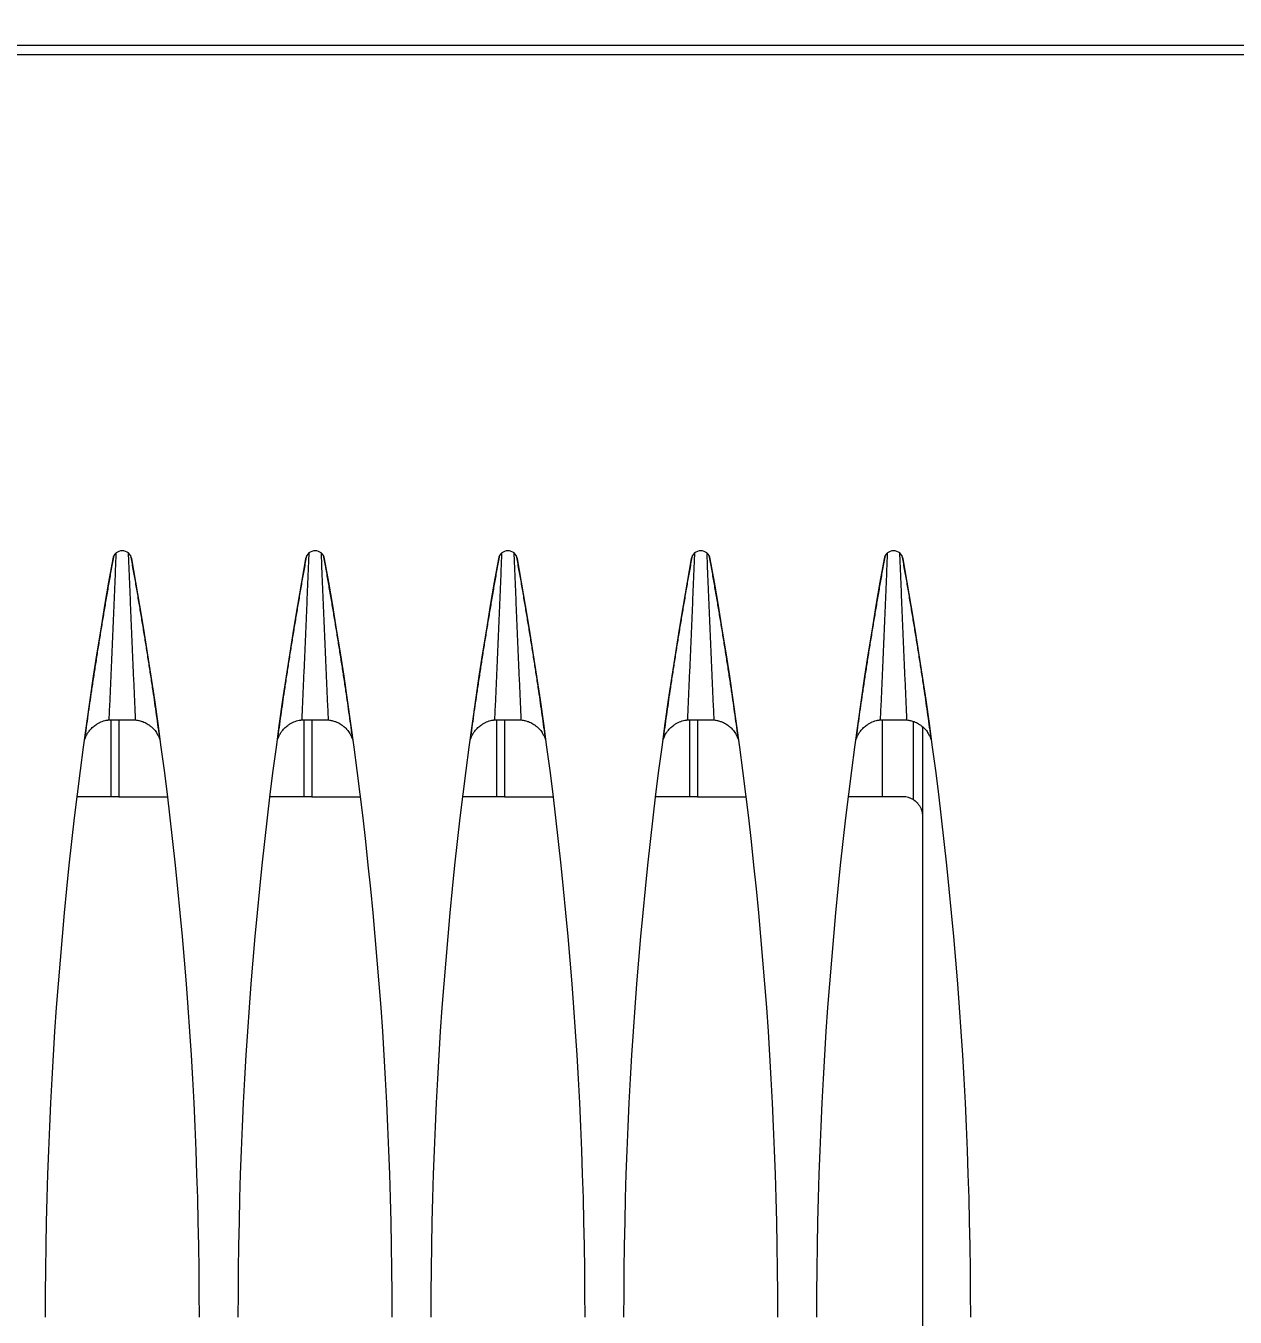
# Model space of a CAD drawing. Header units: metres. Extents: x -101133.8 to -101066.7, y -24899.3 to -24824.7.
# Drawn here: x -101108.1833 to -101108.1206, y -24833.4505 to -24833.3835 of the extents above; entities that cross this region are included whole.
import ezdxf

# ---------------------------------------------------------------- set-up
doc = ezdxf.new("R2010")
doc.units = ezdxf.units.M
doc.header["$LTSCALE"] = 0.2
doc.header["$PDSIZE"] = -5
doc.layers.add('CMT-COTATION DIVERS', color=1, linetype='Continuous')
doc.layers.add('CMT-CVC-MATERIEL', color=30, linetype='Continuous')
doc.styles.get("Standard").update_dxf_attribs({"font": 'arial.ttf'})
doc.dimstyles.get("Standard").update_dxf_attribs({"dimtxt": 0.18, "dimasz": 0.18, "dimexe": 0.18, "dimexo": 0.0625, "dimgap": 0.09, "dimtad": 0, "dimtih": 1, "dimtoh": 1, "dimdec": 4, "dimzin": 0, "dimdsep": 46, "dimtxsty": 'Standard', "dimcen": 0.09, "dimadec": 0, "dimazin": 0, "dimtfac": 1, "dimtdec": 4, "dimtofl": 0, "dimtmove": 0, "dimatfit": 3, "dimfxl": 1, "dimtolj": 1, "dimtzin": 0, "dimarcsym": 0})

# ---------------------------------------------------------------- blocks, each defined once
blk = doc.blocks.new('Cassette 600x600')
at = {"linetype": 'Continuous', "lineweight": 13}
for p, q in [((-20483.73, 72.805), (-20483.73, 443.205)), ((-20483.23, 443.205), (-20483.23, 72.805)), ((-20448.383, 424.493), (-20448.23, 424.505)), ((-20448.23, 424.505), (-20393.169, 424.505)), ((-20455.73, 423.702), (-20455.73, 423.736)), ((-20448.73, 423.527), (-20448.72, 423.7)), ((-20448.641, 424.019), (-20444.588, 424.019)), ((-20444.73, 423.505), (-20444.73, 422.832)), ((-20444.73, 422.832), (-20444.73, 422.422)), ((-20455.73, 422.274), (-20455.73, 422.308)), ((-20448.72, 422.31), (-20448.73, 422.483)), ((-20448.726, 422.422), (-20444.73, 422.422)), ((-20444.73, 422.422), (-20444.73, 420.649)), ((-20449.23, 421.246), (-20449.23, 421.28)), ((-20449.23, 414.73), (-20449.23, 414.764)), ((-20444.73, 412.832), (-20444.73, 415.361)), ((-20455.73, 413.702), (-20455.73, 413.736)), ((-20448.73, 413.527), (-20448.72, 413.7)), ((-20448.73, 412.832), (-20444.73, 412.832)), ((-20444.73, 412.832), (-20444.73, 412.421)), ((-20455.73, 412.274), (-20455.73, 412.308)), ((-20448.72, 412.31), (-20448.73, 412.483)), ((-20448.726, 412.421), (-20444.73, 412.421)), ((-20444.73, 412.421), (-20444.73, 410.649)), ((-20449.23, 411.246), (-20449.23, 411.28)), ((-20444.73, 402.832), (-20444.73, 405.361)), ((-20449.23, 404.73), (-20449.23, 404.764)), ((-20455.73, 403.702), (-20455.73, 403.736)), ((-20448.73, 403.527), (-20448.72, 403.7)), ((-20448.73, 402.832), (-20444.73, 402.832)), ((-20444.73, 402.832), (-20444.73, 402.421)), ((-20455.73, 402.274), (-20455.73, 402.308)), ((-20448.72, 402.31), (-20448.73, 402.483)), ((-20448.726, 402.421), (-20444.73, 402.421)), ((-20444.73, 402.421), (-20444.73, 400.649)), ((-20449.23, 401.246), (-20449.23, 401.28)), ((-20444.73, 392.832), (-20444.73, 395.361)), ((-20449.23, 394.73), (-20449.23, 394.764)), ((-20455.73, 393.702), (-20455.73, 393.736)), ((-20448.73, 393.527), (-20448.72, 393.7)), ((-20448.73, 392.832), (-20444.73, 392.832)), ((-20444.73, 392.832), (-20444.73, 392.421)), ((-20455.73, 392.274), (-20455.73, 392.308)), ((-20448.72, 392.31), (-20448.73, 392.483)), ((-20448.726, 392.421), (-20444.73, 392.421)), ((-20444.73, 392.421), (-20444.73, 390.649)), ((-20449.23, 391.246), (-20449.23, 391.28)), ((-20444.73, 382.832), (-20444.73, 385.361)), ((-20449.23, 384.73), (-20449.23, 384.764)), ((-20455.73, 383.702), (-20455.73, 383.736)), ((-20448.73, 383.527), (-20448.72, 383.7)), ((-20448.73, 382.832), (-20444.73, 382.832)), ((-20444.73, 382.832), (-20444.73, 382.421)), ((-20455.73, 382.274), (-20455.73, 382.308)), ((-20448.72, 382.31), (-20448.73, 382.483)), ((-20448.726, 382.421), (-20444.73, 382.421)), ((-20444.73, 382.421), (-20444.73, 380.649)), ((-20449.23, 381.246), (-20449.23, 381.28))]:
    blk.add_line(p, q, dxfattribs=at)
for centre, radius, start, end in [((-20417.73, 204.505), 222.5, 90, 100.18749), ((-20456.995, 423.005), 0.5, 100.18749, 259.81251), ((-20443.73, 423.505), 1, 149.07343, 180), ((-20417.73, 641.505), 222.5, 259.81251, 270), ((-20417.73, 194.505), 222.5, 90, 100.18749), ((-20456.995, 413.005), 0.5, 100.18749, 259.81251), ((-20417.73, 631.505), 222.5, 259.81251, 270), ((-20417.73, 184.505), 222.5, 90, 100.18749), ((-20456.995, 403.005), 0.5, 100.18749, 259.81251), ((-20417.73, 621.505), 222.5, 259.81251, 270), ((-20417.73, 174.505), 222.5, 90, 100.18749), ((-20456.995, 393.005), 0.5, 100.18749, 259.81251), ((-20417.73, 611.505), 222.5, 259.81251, 270), ((-20417.73, 164.505), 222.5, 90, 100.18749), ((-20456.995, 383.005), 0.5, 100.18749, 259.81251), ((-20417.73, 601.505), 222.5, 259.81251, 270)]:
    blk.add_arc(centre, radius, start, end, dxfattribs=at)
for points, knots in [([(-20457.255, 423.432), (-20457.136, 423.453), (-20457.018, 423.475), (-20456.9, 423.496), (-20456.782, 423.517), (-20456.664, 423.538), (-20456.544, 423.559), (-20456.424, 423.581), (-20456.3, 423.602), (-20456.188, 423.622), (-20456.077, 423.642), (-20455.977, 423.66), (-20455.833, 423.685), (-20455.644, 423.718), (-20455.378, 423.764), (-20455.133, 423.806), (-20454.889, 423.848), (-20454.664, 423.886), (-20454.434, 423.924), (-20454.204, 423.963), (-20453.968, 424.002), (-20453.734, 424.04), (-20453.5, 424.079), (-20453.267, 424.117), (-20453.034, 424.154), (-20452.8, 424.192), (-20452.567, 424.229), (-20452.333, 424.266), (-20452.099, 424.303), (-20451.865, 424.34), (-20451.632, 424.376), (-20451.399, 424.412), (-20451.168, 424.447), (-20450.931, 424.483), (-20450.694, 424.519), (-20450.451, 424.555), (-20450.229, 424.588), (-20450.008, 424.621), (-20449.808, 424.65), (-20449.602, 424.679), (-20449.396, 424.709), (-20449.185, 424.739), (-20448.975, 424.769), (-20448.764, 424.799), (-20448.556, 424.828), (-20448.347, 424.857), (-20448.138, 424.887), (-20447.929, 424.916), (-20447.719, 424.945)], [0, 0, 0, 0, 1, 1, 1, 2, 2, 2, 3, 3, 3, 4, 4, 4, 5, 5, 5, 6, 6, 6, 7, 7, 7, 8, 8, 8, 9, 9, 9, 10, 10, 10, 11, 11, 11, 12, 12, 12, 13, 13, 13, 14, 14, 14, 15, 15, 15, 16, 16, 16, 16]), ([(-20448.72, 423.7), (-20448.714, 423.731), (-20448.708, 423.762), (-20448.702, 423.793), (-20448.696, 423.824), (-20448.689, 423.855), (-20448.682, 423.886), (-20448.675, 423.918), (-20448.666, 423.949), (-20448.658, 423.979), (-20448.649, 424.009), (-20448.641, 424.037), (-20448.628, 424.071), (-20448.615, 424.106), (-20448.597, 424.148), (-20448.578, 424.187), (-20448.559, 424.227), (-20448.538, 424.265), (-20448.516, 424.301), (-20448.493, 424.338), (-20448.469, 424.375), (-20448.441, 424.413), (-20448.413, 424.45), (-20448.381, 424.49), (-20448.354, 424.52), (-20448.327, 424.551), (-20448.306, 424.574), (-20448.282, 424.598), (-20448.257, 424.622), (-20448.23, 424.648), (-20448.202, 424.671), (-20448.175, 424.695), (-20448.147, 424.717), (-20448.116, 424.74), (-20448.084, 424.762), (-20448.049, 424.785), (-20448.021, 424.802), (-20447.993, 424.819), (-20447.972, 424.829), (-20447.949, 424.841), (-20447.926, 424.853), (-20447.9, 424.866), (-20447.874, 424.878), (-20447.849, 424.889), (-20447.823, 424.901), (-20447.797, 424.912), (-20447.772, 424.923), (-20447.745, 424.934), (-20447.719, 424.945)], [0, 0, 0, 0, 1, 1, 1, 2, 2, 2, 3, 3, 3, 4, 4, 4, 5, 5, 5, 6, 6, 6, 7, 7, 7, 8, 8, 8, 9, 9, 9, 10, 10, 10, 11, 11, 11, 12, 12, 12, 13, 13, 13, 14, 14, 14, 15, 15, 15, 16, 16, 16, 16]), ([(-20444.588, 424.019), (-20444.585, 424.023), (-20444.583, 424.027), (-20444.58, 424.031), (-20444.578, 424.035), (-20444.575, 424.039), (-20444.573, 424.044), (-20444.57, 424.048), (-20444.567, 424.053), (-20444.564, 424.057), (-20444.56, 424.062), (-20444.557, 424.068), (-20444.553, 424.073), (-20444.549, 424.079), (-20444.544, 424.085), (-20444.54, 424.092), (-20444.535, 424.098), (-20444.53, 424.105), (-20444.525, 424.112), (-20444.519, 424.119), (-20444.514, 424.126), (-20444.508, 424.134), (-20444.502, 424.141), (-20444.495, 424.149), (-20444.489, 424.156), (-20444.482, 424.164), (-20444.475, 424.172), (-20444.467, 424.18), (-20444.46, 424.188), (-20444.453, 424.196), (-20444.444, 424.205), (-20444.436, 424.213), (-20444.428, 424.221), (-20444.42, 424.229), (-20444.412, 424.236), (-20444.405, 424.243), (-20444.394, 424.253), (-20444.383, 424.263), (-20444.368, 424.275), (-20444.353, 424.287), (-20444.338, 424.299), (-20444.324, 424.309), (-20444.309, 424.32), (-20444.294, 424.331), (-20444.278, 424.341), (-20444.263, 424.351), (-20444.248, 424.36), (-20444.234, 424.369), (-20444.215, 424.38), (-20444.195, 424.39), (-20444.171, 424.403), (-20444.146, 424.415), (-20444.122, 424.426), (-20444.099, 424.436), (-20444.075, 424.444), (-20444.052, 424.453), (-20444.028, 424.461), (-20444.002, 424.468), (-20443.976, 424.475), (-20443.948, 424.481), (-20443.927, 424.485), (-20443.907, 424.489), (-20443.894, 424.491), (-20443.878, 424.493), (-20443.863, 424.495), (-20443.846, 424.497), (-20443.829, 424.498), (-20443.812, 424.5), (-20443.796, 424.501), (-20443.78, 424.502), (-20443.763, 424.503), (-20443.746, 424.504), (-20443.73, 424.505)], [0, 0, 0, 0, 1, 1, 1, 2, 2, 2, 3, 3, 3, 4, 4, 4, 5, 5, 5, 6, 6, 6, 7, 7, 7, 8, 8, 8, 9, 9, 9, 10, 10, 10, 11, 11, 11, 12, 12, 12, 13, 13, 13, 14, 14, 14, 15, 15, 15, 16, 16, 16, 17, 17, 17, 18, 18, 18, 19, 19, 19, 20, 20, 20, 21, 21, 21, 22, 22, 22, 23, 23, 23, 24, 24, 24, 24]), ([(-20448.72, 423.7), (-20449.081, 423.684), (-20449.442, 423.668), (-20449.803, 423.651), (-20450.164, 423.635), (-20450.525, 423.619), (-20450.885, 423.603), (-20451.246, 423.587), (-20451.607, 423.571), (-20451.968, 423.556), (-20452.329, 423.54), (-20452.69, 423.524), (-20453.05, 423.509), (-20453.411, 423.494), (-20453.771, 423.479), (-20454.132, 423.464), (-20454.492, 423.449), (-20454.852, 423.434), (-20455.212, 423.419), (-20455.573, 423.404), (-20455.933, 423.39), (-20456.293, 423.375), (-20456.653, 423.36), (-20457.014, 423.346), (-20457.374, 423.331)], [0, 0, 0, 0, 1, 1, 1, 2, 2, 2, 3, 3, 3, 4, 4, 4, 5, 5, 5, 6, 6, 6, 7, 7, 7, 8, 8, 8, 8]), ([(-20448.73, 422.483), (-20448.73, 422.503), (-20448.73, 422.524), (-20448.73, 422.544), (-20448.73, 422.565), (-20448.73, 422.585), (-20448.73, 422.606), (-20448.73, 422.627), (-20448.73, 422.648), (-20448.73, 422.669), (-20448.73, 422.69), (-20448.73, 422.711), (-20448.73, 422.733), (-20448.73, 422.755), (-20448.73, 422.777), (-20448.73, 422.799), (-20448.73, 422.822), (-20448.73, 422.844), (-20448.73, 422.867), (-20448.73, 422.89), (-20448.73, 422.912), (-20448.73, 422.935), (-20448.73, 422.958), (-20448.73, 422.981), (-20448.73, 423.004), (-20448.73, 423.028), (-20448.73, 423.051), (-20448.73, 423.074), (-20448.73, 423.097), (-20448.73, 423.12), (-20448.73, 423.142), (-20448.73, 423.165), (-20448.73, 423.188), (-20448.73, 423.21), (-20448.73, 423.232), (-20448.73, 423.254), (-20448.73, 423.276), (-20448.73, 423.298), (-20448.73, 423.319), (-20448.73, 423.341), (-20448.73, 423.362), (-20448.73, 423.383), (-20448.73, 423.404), (-20448.73, 423.425), (-20448.73, 423.445), (-20448.73, 423.466), (-20448.73, 423.486), (-20448.73, 423.507), (-20448.73, 423.527)], [0, 0, 0, 0, 1, 1, 1, 2, 2, 2, 3, 3, 3, 4, 4, 4, 5, 5, 5, 6, 6, 6, 7, 7, 7, 8, 8, 8, 9, 9, 9, 10, 10, 10, 11, 11, 11, 12, 12, 12, 13, 13, 13, 14, 14, 14, 15, 15, 15, 16, 16, 16, 16]), ([(-20457.374, 422.679), (-20457.014, 422.664), (-20456.653, 422.65), (-20456.293, 422.635), (-20455.933, 422.621), (-20455.573, 422.606), (-20455.212, 422.591), (-20454.852, 422.576), (-20454.492, 422.562), (-20454.132, 422.547), (-20453.771, 422.532), (-20453.411, 422.516), (-20453.05, 422.501), (-20452.69, 422.486), (-20452.329, 422.47), (-20451.968, 422.454), (-20451.607, 422.439), (-20451.246, 422.423), (-20450.885, 422.407), (-20450.525, 422.391), (-20450.164, 422.375), (-20449.803, 422.359), (-20449.442, 422.343), (-20449.081, 422.327), (-20448.72, 422.31)], [0, 0, 0, 0, 1, 1, 1, 2, 2, 2, 3, 3, 3, 4, 4, 4, 5, 5, 5, 6, 6, 6, 7, 7, 7, 8, 8, 8, 8]), ([(-20447.719, 421.065), (-20447.929, 421.094), (-20448.138, 421.124), (-20448.347, 421.153), (-20448.556, 421.182), (-20448.764, 421.212), (-20448.975, 421.241), (-20449.185, 421.271), (-20449.396, 421.301), (-20449.602, 421.331), (-20449.808, 421.361), (-20450.008, 421.39), (-20450.229, 421.422), (-20450.451, 421.455), (-20450.694, 421.491), (-20450.931, 421.527), (-20451.168, 421.563), (-20451.399, 421.598), (-20451.632, 421.634), (-20451.865, 421.67), (-20452.099, 421.707), (-20452.333, 421.744), (-20452.567, 421.781), (-20452.8, 421.818), (-20453.034, 421.856), (-20453.267, 421.894), (-20453.5, 421.931), (-20453.734, 421.97), (-20453.968, 422.008), (-20454.204, 422.048), (-20454.434, 422.086), (-20454.664, 422.125), (-20454.888, 422.163), (-20455.133, 422.204), (-20455.378, 422.246), (-20455.644, 422.292), (-20455.833, 422.325), (-20455.977, 422.351), (-20456.077, 422.368), (-20456.188, 422.388), (-20456.3, 422.408), (-20456.424, 422.43), (-20456.544, 422.451), (-20456.664, 422.473), (-20456.782, 422.493), (-20456.9, 422.515), (-20457.018, 422.536), (-20457.136, 422.557), (-20457.255, 422.578)], [0, 0, 0, 0, 1, 1, 1, 2, 2, 2, 3, 3, 3, 4, 4, 4, 5, 5, 5, 6, 6, 6, 7, 7, 7, 8, 8, 8, 9, 9, 9, 10, 10, 10, 11, 11, 11, 12, 12, 12, 13, 13, 13, 14, 14, 14, 15, 15, 15, 16, 16, 16, 16]), ([(-20447.719, 421.065), (-20447.727, 421.068), (-20447.735, 421.071), (-20447.743, 421.074), (-20447.751, 421.077), (-20447.759, 421.08), (-20447.767, 421.083), (-20447.775, 421.086), (-20447.783, 421.089), (-20447.79, 421.092), (-20447.798, 421.095), (-20447.805, 421.098), (-20447.814, 421.101), (-20447.836, 421.111), (-20447.871, 421.126), (-20447.901, 421.141), (-20447.932, 421.156), (-20447.958, 421.17), (-20447.984, 421.186), (-20448.011, 421.202), (-20448.039, 421.219), (-20448.063, 421.235), (-20448.088, 421.251), (-20448.109, 421.266), (-20448.137, 421.288), (-20448.166, 421.311), (-20448.202, 421.34), (-20448.233, 421.368), (-20448.265, 421.397), (-20448.293, 421.424), (-20448.32, 421.453), (-20448.348, 421.483), (-20448.375, 421.514), (-20448.398, 421.543), (-20448.422, 421.571), (-20448.442, 421.598), (-20448.467, 421.635), (-20448.493, 421.672), (-20448.523, 421.72), (-20448.548, 421.767), (-20448.574, 421.813), (-20448.595, 421.857), (-20448.614, 421.902), (-20448.633, 421.946), (-20448.649, 421.99), (-20448.664, 422.039), (-20448.678, 422.088), (-20448.691, 422.142), (-20448.698, 422.178), (-20448.701, 422.19), (-20448.703, 422.2), (-20448.705, 422.211), (-20448.706, 422.221), (-20448.708, 422.233), (-20448.71, 422.244), (-20448.712, 422.255), (-20448.713, 422.266), (-20448.715, 422.277), (-20448.717, 422.288), (-20448.718, 422.299), (-20448.72, 422.31)], [0, 0, 0, 0, 1, 1, 1, 2, 2, 2, 3, 3, 3, 4, 4, 4, 5, 5, 5, 6, 6, 6, 7, 7, 7, 8, 8, 8, 9, 9, 9, 10, 10, 10, 11, 11, 11, 12, 12, 12, 13, 13, 13, 14, 14, 14, 15, 15, 15, 16, 16, 16, 17, 17, 17, 18, 18, 18, 19, 19, 19, 20, 20, 20, 20]), ([(-20457.255, 413.432), (-20457.136, 413.453), (-20457.018, 413.475), (-20456.9, 413.496), (-20456.782, 413.517), (-20456.664, 413.538), (-20456.544, 413.559), (-20456.424, 413.581), (-20456.3, 413.602), (-20456.188, 413.622), (-20456.077, 413.642), (-20455.977, 413.66), (-20455.833, 413.685), (-20455.644, 413.718), (-20455.378, 413.764), (-20455.133, 413.806), (-20454.889, 413.848), (-20454.664, 413.886), (-20454.434, 413.924), (-20454.204, 413.963), (-20453.968, 414.002), (-20453.734, 414.04), (-20453.5, 414.079), (-20453.267, 414.117), (-20453.034, 414.154), (-20452.8, 414.192), (-20452.567, 414.229), (-20452.333, 414.266), (-20452.099, 414.303), (-20451.865, 414.34), (-20451.632, 414.376), (-20451.399, 414.412), (-20451.168, 414.447), (-20450.931, 414.483), (-20450.694, 414.519), (-20450.451, 414.555), (-20450.229, 414.588), (-20450.008, 414.621), (-20449.808, 414.65), (-20449.602, 414.679), (-20449.396, 414.709), (-20449.185, 414.739), (-20448.975, 414.769), (-20448.764, 414.799), (-20448.556, 414.828), (-20448.347, 414.857), (-20448.138, 414.887), (-20447.929, 414.916), (-20447.719, 414.945)], [0, 0, 0, 0, 1, 1, 1, 2, 2, 2, 3, 3, 3, 4, 4, 4, 5, 5, 5, 6, 6, 6, 7, 7, 7, 8, 8, 8, 9, 9, 9, 10, 10, 10, 11, 11, 11, 12, 12, 12, 13, 13, 13, 14, 14, 14, 15, 15, 15, 16, 16, 16, 16]), ([(-20448.72, 413.7), (-20448.714, 413.731), (-20448.708, 413.762), (-20448.702, 413.793), (-20448.696, 413.824), (-20448.689, 413.855), (-20448.682, 413.886), (-20448.675, 413.918), (-20448.666, 413.949), (-20448.658, 413.979), (-20448.649, 414.009), (-20448.641, 414.037), (-20448.628, 414.071), (-20448.615, 414.106), (-20448.597, 414.148), (-20448.578, 414.187), (-20448.559, 414.227), (-20448.538, 414.265), (-20448.516, 414.302), (-20448.493, 414.338), (-20448.469, 414.375), (-20448.441, 414.413), (-20448.413, 414.45), (-20448.381, 414.49), (-20448.354, 414.52), (-20448.327, 414.551), (-20448.306, 414.574), (-20448.282, 414.598), (-20448.257, 414.622), (-20448.23, 414.648), (-20448.202, 414.671), (-20448.175, 414.695), (-20448.147, 414.717), (-20448.116, 414.74), (-20448.084, 414.762), (-20448.049, 414.785), (-20448.021, 414.802), (-20447.993, 414.819), (-20447.972, 414.829), (-20447.949, 414.841), (-20447.926, 414.853), (-20447.9, 414.866), (-20447.874, 414.878), (-20447.849, 414.889), (-20447.823, 414.901), (-20447.797, 414.912), (-20447.772, 414.923), (-20447.745, 414.934), (-20447.719, 414.945)], [0, 0, 0, 0, 1, 1, 1, 2, 2, 2, 3, 3, 3, 4, 4, 4, 5, 5, 5, 6, 6, 6, 7, 7, 7, 8, 8, 8, 9, 9, 9, 10, 10, 10, 11, 11, 11, 12, 12, 12, 13, 13, 13, 14, 14, 14, 15, 15, 15, 16, 16, 16, 16]), ([(-20448.72, 413.7), (-20449.081, 413.684), (-20449.442, 413.668), (-20449.803, 413.651), (-20450.164, 413.635), (-20450.525, 413.619), (-20450.885, 413.603), (-20451.246, 413.587), (-20451.607, 413.571), (-20451.968, 413.556), (-20452.329, 413.54), (-20452.69, 413.524), (-20453.05, 413.509), (-20453.411, 413.494), (-20453.771, 413.479), (-20454.132, 413.464), (-20454.492, 413.449), (-20454.852, 413.434), (-20455.212, 413.419), (-20455.573, 413.404), (-20455.933, 413.39), (-20456.293, 413.375), (-20456.653, 413.36), (-20457.014, 413.346), (-20457.374, 413.331)], [0, 0, 0, 0, 1, 1, 1, 2, 2, 2, 3, 3, 3, 4, 4, 4, 5, 5, 5, 6, 6, 6, 7, 7, 7, 8, 8, 8, 8]), ([(-20448.73, 412.483), (-20448.73, 412.503), (-20448.73, 412.524), (-20448.73, 412.544), (-20448.73, 412.565), (-20448.73, 412.585), (-20448.73, 412.606), (-20448.73, 412.627), (-20448.73, 412.648), (-20448.73, 412.669), (-20448.73, 412.69), (-20448.73, 412.711), (-20448.73, 412.733), (-20448.73, 412.755), (-20448.73, 412.777), (-20448.73, 412.799), (-20448.73, 412.822), (-20448.73, 412.844), (-20448.73, 412.867), (-20448.73, 412.89), (-20448.73, 412.912), (-20448.73, 412.935), (-20448.73, 412.958), (-20448.73, 412.981), (-20448.73, 413.004), (-20448.73, 413.028), (-20448.73, 413.051), (-20448.73, 413.074), (-20448.73, 413.097), (-20448.73, 413.119), (-20448.73, 413.142), (-20448.73, 413.165), (-20448.73, 413.188), (-20448.73, 413.21), (-20448.73, 413.232), (-20448.73, 413.254), (-20448.73, 413.276), (-20448.73, 413.298), (-20448.73, 413.319), (-20448.73, 413.341), (-20448.73, 413.362), (-20448.73, 413.383), (-20448.73, 413.404), (-20448.73, 413.425), (-20448.73, 413.445), (-20448.73, 413.466), (-20448.73, 413.486), (-20448.73, 413.507), (-20448.73, 413.527)], [0, 0, 0, 0, 1, 1, 1, 2, 2, 2, 3, 3, 3, 4, 4, 4, 5, 5, 5, 6, 6, 6, 7, 7, 7, 8, 8, 8, 9, 9, 9, 10, 10, 10, 11, 11, 11, 12, 12, 12, 13, 13, 13, 14, 14, 14, 15, 15, 15, 16, 16, 16, 16]), ([(-20457.374, 412.679), (-20457.014, 412.664), (-20456.653, 412.65), (-20456.293, 412.635), (-20455.933, 412.621), (-20455.573, 412.606), (-20455.212, 412.591), (-20454.852, 412.576), (-20454.492, 412.562), (-20454.132, 412.547), (-20453.771, 412.532), (-20453.411, 412.517), (-20453.05, 412.501), (-20452.69, 412.486), (-20452.329, 412.47), (-20451.968, 412.455), (-20451.607, 412.439), (-20451.246, 412.423), (-20450.885, 412.407), (-20450.525, 412.391), (-20450.164, 412.375), (-20449.803, 412.359), (-20449.442, 412.343), (-20449.081, 412.327), (-20448.72, 412.31)], [0, 0, 0, 0, 1, 1, 1, 2, 2, 2, 3, 3, 3, 4, 4, 4, 5, 5, 5, 6, 6, 6, 7, 7, 7, 8, 8, 8, 8]), ([(-20447.719, 411.065), (-20447.929, 411.094), (-20448.138, 411.124), (-20448.347, 411.153), (-20448.556, 411.182), (-20448.764, 411.212), (-20448.975, 411.241), (-20449.185, 411.271), (-20449.396, 411.301), (-20449.602, 411.331), (-20449.808, 411.361), (-20450.008, 411.39), (-20450.229, 411.422), (-20450.451, 411.455), (-20450.694, 411.491), (-20450.931, 411.527), (-20451.168, 411.563), (-20451.399, 411.598), (-20451.632, 411.634), (-20451.865, 411.67), (-20452.099, 411.707), (-20452.333, 411.744), (-20452.567, 411.781), (-20452.8, 411.818), (-20453.034, 411.856), (-20453.267, 411.894), (-20453.5, 411.931), (-20453.734, 411.97), (-20453.968, 412.008), (-20454.204, 412.048), (-20454.434, 412.086), (-20454.664, 412.125), (-20454.888, 412.163), (-20455.133, 412.204), (-20455.378, 412.246), (-20455.644, 412.292), (-20455.833, 412.325), (-20455.977, 412.351), (-20456.077, 412.368), (-20456.188, 412.388), (-20456.3, 412.408), (-20456.424, 412.43), (-20456.544, 412.451), (-20456.664, 412.473), (-20456.782, 412.493), (-20456.9, 412.515), (-20457.018, 412.536), (-20457.136, 412.557), (-20457.255, 412.578)], [0, 0, 0, 0, 1, 1, 1, 2, 2, 2, 3, 3, 3, 4, 4, 4, 5, 5, 5, 6, 6, 6, 7, 7, 7, 8, 8, 8, 9, 9, 9, 10, 10, 10, 11, 11, 11, 12, 12, 12, 13, 13, 13, 14, 14, 14, 15, 15, 15, 16, 16, 16, 16]), ([(-20447.719, 411.065), (-20447.727, 411.068), (-20447.735, 411.071), (-20447.743, 411.074), (-20447.751, 411.077), (-20447.759, 411.08), (-20447.767, 411.083), (-20447.775, 411.086), (-20447.783, 411.089), (-20447.79, 411.092), (-20447.798, 411.095), (-20447.805, 411.098), (-20447.814, 411.101), (-20447.836, 411.111), (-20447.871, 411.126), (-20447.901, 411.141), (-20447.932, 411.156), (-20447.958, 411.17), (-20447.984, 411.186), (-20448.011, 411.202), (-20448.039, 411.219), (-20448.063, 411.235), (-20448.088, 411.251), (-20448.109, 411.266), (-20448.137, 411.288), (-20448.166, 411.311), (-20448.202, 411.34), (-20448.233, 411.368), (-20448.265, 411.397), (-20448.293, 411.424), (-20448.32, 411.453), (-20448.348, 411.483), (-20448.375, 411.514), (-20448.398, 411.543), (-20448.422, 411.571), (-20448.442, 411.598), (-20448.467, 411.635), (-20448.493, 411.672), (-20448.523, 411.72), (-20448.548, 411.767), (-20448.574, 411.813), (-20448.595, 411.857), (-20448.614, 411.902), (-20448.633, 411.946), (-20448.649, 411.99), (-20448.664, 412.039), (-20448.678, 412.088), (-20448.691, 412.142), (-20448.698, 412.178), (-20448.701, 412.19), (-20448.703, 412.2), (-20448.705, 412.211), (-20448.706, 412.221), (-20448.708, 412.233), (-20448.71, 412.244), (-20448.712, 412.255), (-20448.713, 412.266), (-20448.715, 412.277), (-20448.717, 412.288), (-20448.718, 412.299), (-20448.72, 412.31)], [0, 0, 0, 0, 1, 1, 1, 2, 2, 2, 3, 3, 3, 4, 4, 4, 5, 5, 5, 6, 6, 6, 7, 7, 7, 8, 8, 8, 9, 9, 9, 10, 10, 10, 11, 11, 11, 12, 12, 12, 13, 13, 13, 14, 14, 14, 15, 15, 15, 16, 16, 16, 17, 17, 17, 18, 18, 18, 19, 19, 19, 20, 20, 20, 20]), ([(-20457.255, 403.432), (-20457.136, 403.453), (-20457.018, 403.475), (-20456.9, 403.496), (-20456.782, 403.517), (-20456.664, 403.538), (-20456.544, 403.559), (-20456.424, 403.581), (-20456.3, 403.602), (-20456.188, 403.622), (-20456.077, 403.642), (-20455.977, 403.66), (-20455.833, 403.685), (-20455.644, 403.718), (-20455.378, 403.764), (-20455.133, 403.806), (-20454.889, 403.848), (-20454.664, 403.886), (-20454.434, 403.924), (-20454.204, 403.963), (-20453.968, 404.002), (-20453.734, 404.04), (-20453.5, 404.079), (-20453.267, 404.117), (-20453.034, 404.154), (-20452.8, 404.192), (-20452.567, 404.229), (-20452.333, 404.266), (-20452.099, 404.303), (-20451.865, 404.34), (-20451.632, 404.376), (-20451.399, 404.412), (-20451.168, 404.447), (-20450.931, 404.483), (-20450.694, 404.519), (-20450.451, 404.555), (-20450.229, 404.588), (-20450.008, 404.621), (-20449.808, 404.65), (-20449.602, 404.679), (-20449.396, 404.709), (-20449.185, 404.739), (-20448.975, 404.769), (-20448.764, 404.799), (-20448.556, 404.828), (-20448.347, 404.857), (-20448.138, 404.887), (-20447.929, 404.916), (-20447.719, 404.945)], [0, 0, 0, 0, 1, 1, 1, 2, 2, 2, 3, 3, 3, 4, 4, 4, 5, 5, 5, 6, 6, 6, 7, 7, 7, 8, 8, 8, 9, 9, 9, 10, 10, 10, 11, 11, 11, 12, 12, 12, 13, 13, 13, 14, 14, 14, 15, 15, 15, 16, 16, 16, 16]), ([(-20448.72, 403.7), (-20448.714, 403.731), (-20448.708, 403.762), (-20448.702, 403.793), (-20448.696, 403.824), (-20448.689, 403.855), (-20448.682, 403.886), (-20448.675, 403.918), (-20448.666, 403.949), (-20448.658, 403.979), (-20448.649, 404.009), (-20448.641, 404.037), (-20448.628, 404.071), (-20448.615, 404.106), (-20448.597, 404.148), (-20448.578, 404.187), (-20448.559, 404.227), (-20448.538, 404.265), (-20448.516, 404.302), (-20448.493, 404.338), (-20448.469, 404.375), (-20448.441, 404.413), (-20448.413, 404.45), (-20448.381, 404.49), (-20448.354, 404.52), (-20448.327, 404.551), (-20448.306, 404.574), (-20448.282, 404.598), (-20448.257, 404.622), (-20448.23, 404.648), (-20448.202, 404.671), (-20448.175, 404.695), (-20448.147, 404.717), (-20448.116, 404.74), (-20448.084, 404.762), (-20448.049, 404.785), (-20448.021, 404.802), (-20447.993, 404.819), (-20447.972, 404.829), (-20447.949, 404.841), (-20447.926, 404.853), (-20447.9, 404.866), (-20447.874, 404.878), (-20447.849, 404.889), (-20447.823, 404.901), (-20447.797, 404.912), (-20447.772, 404.923), (-20447.745, 404.934), (-20447.719, 404.945)], [0, 0, 0, 0, 1, 1, 1, 2, 2, 2, 3, 3, 3, 4, 4, 4, 5, 5, 5, 6, 6, 6, 7, 7, 7, 8, 8, 8, 9, 9, 9, 10, 10, 10, 11, 11, 11, 12, 12, 12, 13, 13, 13, 14, 14, 14, 15, 15, 15, 16, 16, 16, 16]), ([(-20448.72, 403.7), (-20449.081, 403.684), (-20449.442, 403.668), (-20449.803, 403.651), (-20450.164, 403.635), (-20450.525, 403.619), (-20450.885, 403.603), (-20451.246, 403.587), (-20451.607, 403.571), (-20451.968, 403.556), (-20452.329, 403.54), (-20452.69, 403.524), (-20453.05, 403.509), (-20453.411, 403.494), (-20453.771, 403.479), (-20454.132, 403.464), (-20454.492, 403.449), (-20454.852, 403.434), (-20455.212, 403.419), (-20455.573, 403.404), (-20455.933, 403.39), (-20456.293, 403.375), (-20456.653, 403.36), (-20457.014, 403.346), (-20457.374, 403.331)], [0, 0, 0, 0, 1, 1, 1, 2, 2, 2, 3, 3, 3, 4, 4, 4, 5, 5, 5, 6, 6, 6, 7, 7, 7, 8, 8, 8, 8]), ([(-20448.73, 402.483), (-20448.73, 402.503), (-20448.73, 402.524), (-20448.73, 402.544), (-20448.73, 402.565), (-20448.73, 402.585), (-20448.73, 402.606), (-20448.73, 402.627), (-20448.73, 402.648), (-20448.73, 402.669), (-20448.73, 402.69), (-20448.73, 402.711), (-20448.73, 402.733), (-20448.73, 402.755), (-20448.73, 402.777), (-20448.73, 402.799), (-20448.73, 402.822), (-20448.73, 402.844), (-20448.73, 402.867), (-20448.73, 402.89), (-20448.73, 402.912), (-20448.73, 402.935), (-20448.73, 402.958), (-20448.73, 402.981), (-20448.73, 403.004), (-20448.73, 403.028), (-20448.73, 403.051), (-20448.73, 403.074), (-20448.73, 403.097), (-20448.73, 403.119), (-20448.73, 403.142), (-20448.73, 403.165), (-20448.73, 403.188), (-20448.73, 403.21), (-20448.73, 403.232), (-20448.73, 403.254), (-20448.73, 403.276), (-20448.73, 403.298), (-20448.73, 403.319), (-20448.73, 403.341), (-20448.73, 403.362), (-20448.73, 403.383), (-20448.73, 403.404), (-20448.73, 403.425), (-20448.73, 403.445), (-20448.73, 403.466), (-20448.73, 403.486), (-20448.73, 403.507), (-20448.73, 403.527)], [0, 0, 0, 0, 1, 1, 1, 2, 2, 2, 3, 3, 3, 4, 4, 4, 5, 5, 5, 6, 6, 6, 7, 7, 7, 8, 8, 8, 9, 9, 9, 10, 10, 10, 11, 11, 11, 12, 12, 12, 13, 13, 13, 14, 14, 14, 15, 15, 15, 16, 16, 16, 16]), ([(-20457.374, 402.679), (-20457.014, 402.664), (-20456.653, 402.65), (-20456.293, 402.635), (-20455.933, 402.621), (-20455.573, 402.606), (-20455.212, 402.591), (-20454.852, 402.576), (-20454.492, 402.562), (-20454.132, 402.547), (-20453.771, 402.532), (-20453.411, 402.517), (-20453.05, 402.501), (-20452.69, 402.486), (-20452.329, 402.47), (-20451.968, 402.454), (-20451.607, 402.439), (-20451.246, 402.423), (-20450.885, 402.407), (-20450.525, 402.391), (-20450.164, 402.375), (-20449.803, 402.359), (-20449.442, 402.343), (-20449.081, 402.327), (-20448.72, 402.31)], [0, 0, 0, 0, 1, 1, 1, 2, 2, 2, 3, 3, 3, 4, 4, 4, 5, 5, 5, 6, 6, 6, 7, 7, 7, 8, 8, 8, 8]), ([(-20447.719, 401.065), (-20447.929, 401.094), (-20448.138, 401.124), (-20448.347, 401.153), (-20448.556, 401.182), (-20448.764, 401.212), (-20448.975, 401.241), (-20449.185, 401.271), (-20449.396, 401.301), (-20449.602, 401.331), (-20449.808, 401.361), (-20450.008, 401.39), (-20450.229, 401.422), (-20450.451, 401.455), (-20450.694, 401.491), (-20450.931, 401.527), (-20451.168, 401.563), (-20451.399, 401.598), (-20451.632, 401.634), (-20451.865, 401.67), (-20452.099, 401.707), (-20452.333, 401.744), (-20452.567, 401.781), (-20452.8, 401.818), (-20453.034, 401.856), (-20453.267, 401.894), (-20453.5, 401.931), (-20453.734, 401.97), (-20453.968, 402.008), (-20454.204, 402.048), (-20454.434, 402.086), (-20454.664, 402.125), (-20454.888, 402.163), (-20455.133, 402.204), (-20455.378, 402.246), (-20455.644, 402.292), (-20455.833, 402.325), (-20455.977, 402.351), (-20456.077, 402.368), (-20456.188, 402.388), (-20456.3, 402.408), (-20456.424, 402.43), (-20456.544, 402.451), (-20456.664, 402.473), (-20456.782, 402.493), (-20456.9, 402.515), (-20457.018, 402.536), (-20457.136, 402.557), (-20457.255, 402.578)], [0, 0, 0, 0, 1, 1, 1, 2, 2, 2, 3, 3, 3, 4, 4, 4, 5, 5, 5, 6, 6, 6, 7, 7, 7, 8, 8, 8, 9, 9, 9, 10, 10, 10, 11, 11, 11, 12, 12, 12, 13, 13, 13, 14, 14, 14, 15, 15, 15, 16, 16, 16, 16]), ([(-20447.719, 401.065), (-20447.727, 401.068), (-20447.735, 401.071), (-20447.743, 401.074), (-20447.751, 401.077), (-20447.759, 401.08), (-20447.767, 401.083), (-20447.775, 401.086), (-20447.783, 401.089), (-20447.79, 401.092), (-20447.798, 401.095), (-20447.805, 401.097), (-20447.814, 401.101), (-20447.836, 401.111), (-20447.871, 401.126), (-20447.901, 401.141), (-20447.932, 401.156), (-20447.958, 401.17), (-20447.984, 401.186), (-20448.011, 401.202), (-20448.039, 401.219), (-20448.063, 401.235), (-20448.088, 401.251), (-20448.109, 401.266), (-20448.137, 401.288), (-20448.166, 401.311), (-20448.202, 401.34), (-20448.233, 401.368), (-20448.265, 401.397), (-20448.293, 401.424), (-20448.32, 401.453), (-20448.348, 401.483), (-20448.375, 401.514), (-20448.398, 401.543), (-20448.422, 401.571), (-20448.442, 401.598), (-20448.467, 401.635), (-20448.493, 401.672), (-20448.523, 401.72), (-20448.548, 401.767), (-20448.574, 401.813), (-20448.595, 401.857), (-20448.614, 401.902), (-20448.633, 401.946), (-20448.649, 401.99), (-20448.664, 402.039), (-20448.678, 402.088), (-20448.691, 402.142), (-20448.698, 402.178), (-20448.701, 402.19), (-20448.703, 402.2), (-20448.705, 402.211), (-20448.706, 402.221), (-20448.708, 402.233), (-20448.71, 402.244), (-20448.712, 402.255), (-20448.713, 402.266), (-20448.715, 402.277), (-20448.717, 402.288), (-20448.718, 402.299), (-20448.72, 402.31)], [0, 0, 0, 0, 1, 1, 1, 2, 2, 2, 3, 3, 3, 4, 4, 4, 5, 5, 5, 6, 6, 6, 7, 7, 7, 8, 8, 8, 9, 9, 9, 10, 10, 10, 11, 11, 11, 12, 12, 12, 13, 13, 13, 14, 14, 14, 15, 15, 15, 16, 16, 16, 17, 17, 17, 18, 18, 18, 19, 19, 19, 20, 20, 20, 20]), ([(-20457.255, 393.432), (-20457.136, 393.453), (-20457.018, 393.475), (-20456.9, 393.496), (-20456.782, 393.517), (-20456.664, 393.538), (-20456.544, 393.559), (-20456.424, 393.581), (-20456.3, 393.602), (-20456.188, 393.622), (-20456.077, 393.642), (-20455.977, 393.66), (-20455.833, 393.685), (-20455.644, 393.718), (-20455.378, 393.764), (-20455.133, 393.806), (-20454.889, 393.848), (-20454.664, 393.886), (-20454.434, 393.924), (-20454.204, 393.963), (-20453.968, 394.002), (-20453.734, 394.04), (-20453.5, 394.079), (-20453.267, 394.117), (-20453.034, 394.154), (-20452.8, 394.192), (-20452.567, 394.229), (-20452.333, 394.266), (-20452.099, 394.303), (-20451.865, 394.34), (-20451.632, 394.376), (-20451.399, 394.412), (-20451.168, 394.447), (-20450.931, 394.483), (-20450.694, 394.519), (-20450.451, 394.555), (-20450.229, 394.588), (-20450.008, 394.621), (-20449.808, 394.65), (-20449.602, 394.679), (-20449.396, 394.709), (-20449.185, 394.739), (-20448.975, 394.769), (-20448.764, 394.799), (-20448.556, 394.828), (-20448.347, 394.857), (-20448.138, 394.887), (-20447.929, 394.916), (-20447.719, 394.945)], [0, 0, 0, 0, 1, 1, 1, 2, 2, 2, 3, 3, 3, 4, 4, 4, 5, 5, 5, 6, 6, 6, 7, 7, 7, 8, 8, 8, 9, 9, 9, 10, 10, 10, 11, 11, 11, 12, 12, 12, 13, 13, 13, 14, 14, 14, 15, 15, 15, 16, 16, 16, 16]), ([(-20448.72, 393.7), (-20448.714, 393.731), (-20448.708, 393.762), (-20448.702, 393.793), (-20448.696, 393.824), (-20448.689, 393.855), (-20448.682, 393.886), (-20448.675, 393.918), (-20448.666, 393.949), (-20448.658, 393.979), (-20448.649, 394.009), (-20448.641, 394.037), (-20448.628, 394.071), (-20448.615, 394.106), (-20448.597, 394.148), (-20448.578, 394.187), (-20448.559, 394.227), (-20448.538, 394.265), (-20448.516, 394.302), (-20448.493, 394.338), (-20448.469, 394.375), (-20448.441, 394.413), (-20448.413, 394.45), (-20448.381, 394.49), (-20448.354, 394.52), (-20448.327, 394.551), (-20448.306, 394.574), (-20448.282, 394.598), (-20448.257, 394.622), (-20448.23, 394.648), (-20448.202, 394.671), (-20448.175, 394.695), (-20448.147, 394.717), (-20448.116, 394.74), (-20448.084, 394.762), (-20448.049, 394.785), (-20448.021, 394.802), (-20447.993, 394.819), (-20447.972, 394.829), (-20447.949, 394.841), (-20447.926, 394.853), (-20447.9, 394.866), (-20447.874, 394.878), (-20447.849, 394.889), (-20447.823, 394.901), (-20447.797, 394.912), (-20447.772, 394.923), (-20447.745, 394.934), (-20447.719, 394.945)], [0, 0, 0, 0, 1, 1, 1, 2, 2, 2, 3, 3, 3, 4, 4, 4, 5, 5, 5, 6, 6, 6, 7, 7, 7, 8, 8, 8, 9, 9, 9, 10, 10, 10, 11, 11, 11, 12, 12, 12, 13, 13, 13, 14, 14, 14, 15, 15, 15, 16, 16, 16, 16]), ([(-20448.72, 393.7), (-20449.081, 393.684), (-20449.442, 393.668), (-20449.803, 393.651), (-20450.164, 393.635), (-20450.525, 393.619), (-20450.885, 393.603), (-20451.246, 393.587), (-20451.607, 393.571), (-20451.968, 393.556), (-20452.329, 393.54), (-20452.69, 393.524), (-20453.05, 393.509), (-20453.411, 393.494), (-20453.771, 393.479), (-20454.132, 393.464), (-20454.492, 393.449), (-20454.852, 393.434), (-20455.212, 393.419), (-20455.573, 393.404), (-20455.933, 393.39), (-20456.293, 393.375), (-20456.653, 393.36), (-20457.014, 393.346), (-20457.374, 393.331)], [0, 0, 0, 0, 1, 1, 1, 2, 2, 2, 3, 3, 3, 4, 4, 4, 5, 5, 5, 6, 6, 6, 7, 7, 7, 8, 8, 8, 8]), ([(-20448.73, 392.483), (-20448.73, 392.503), (-20448.73, 392.524), (-20448.73, 392.544), (-20448.73, 392.565), (-20448.73, 392.585), (-20448.73, 392.606), (-20448.73, 392.627), (-20448.73, 392.648), (-20448.73, 392.669), (-20448.73, 392.69), (-20448.73, 392.711), (-20448.73, 392.733), (-20448.73, 392.755), (-20448.73, 392.777), (-20448.73, 392.799), (-20448.73, 392.822), (-20448.73, 392.844), (-20448.73, 392.867), (-20448.73, 392.89), (-20448.73, 392.912), (-20448.73, 392.935), (-20448.73, 392.958), (-20448.73, 392.981), (-20448.73, 393.004), (-20448.73, 393.028), (-20448.73, 393.051), (-20448.73, 393.074), (-20448.73, 393.097), (-20448.73, 393.12), (-20448.73, 393.142), (-20448.73, 393.165), (-20448.73, 393.188), (-20448.73, 393.21), (-20448.73, 393.232), (-20448.73, 393.254), (-20448.73, 393.276), (-20448.73, 393.298), (-20448.73, 393.319), (-20448.73, 393.341), (-20448.73, 393.362), (-20448.73, 393.383), (-20448.73, 393.404), (-20448.73, 393.425), (-20448.73, 393.445), (-20448.73, 393.466), (-20448.73, 393.486), (-20448.73, 393.507), (-20448.73, 393.527)], [0, 0, 0, 0, 1, 1, 1, 2, 2, 2, 3, 3, 3, 4, 4, 4, 5, 5, 5, 6, 6, 6, 7, 7, 7, 8, 8, 8, 9, 9, 9, 10, 10, 10, 11, 11, 11, 12, 12, 12, 13, 13, 13, 14, 14, 14, 15, 15, 15, 16, 16, 16, 16]), ([(-20457.374, 392.679), (-20457.014, 392.664), (-20456.653, 392.65), (-20456.293, 392.635), (-20455.933, 392.621), (-20455.573, 392.606), (-20455.212, 392.591), (-20454.852, 392.576), (-20454.492, 392.562), (-20454.132, 392.547), (-20453.771, 392.532), (-20453.411, 392.517), (-20453.05, 392.501), (-20452.69, 392.486), (-20452.329, 392.47), (-20451.968, 392.455), (-20451.607, 392.439), (-20451.246, 392.423), (-20450.885, 392.407), (-20450.525, 392.391), (-20450.164, 392.375), (-20449.803, 392.359), (-20449.442, 392.343), (-20449.081, 392.327), (-20448.72, 392.31)], [0, 0, 0, 0, 1, 1, 1, 2, 2, 2, 3, 3, 3, 4, 4, 4, 5, 5, 5, 6, 6, 6, 7, 7, 7, 8, 8, 8, 8]), ([(-20447.719, 391.065), (-20447.929, 391.094), (-20448.138, 391.124), (-20448.347, 391.153), (-20448.556, 391.182), (-20448.764, 391.212), (-20448.975, 391.241), (-20449.185, 391.271), (-20449.396, 391.301), (-20449.602, 391.331), (-20449.808, 391.361), (-20450.008, 391.39), (-20450.229, 391.422), (-20450.451, 391.455), (-20450.694, 391.491), (-20450.931, 391.527), (-20451.168, 391.563), (-20451.399, 391.598), (-20451.632, 391.634), (-20451.865, 391.67), (-20452.099, 391.707), (-20452.333, 391.744), (-20452.567, 391.781), (-20452.8, 391.818), (-20453.034, 391.856), (-20453.267, 391.894), (-20453.5, 391.931), (-20453.734, 391.97), (-20453.968, 392.008), (-20454.204, 392.048), (-20454.434, 392.086), (-20454.664, 392.125), (-20454.888, 392.163), (-20455.133, 392.204), (-20455.378, 392.246), (-20455.644, 392.292), (-20455.833, 392.325), (-20455.977, 392.351), (-20456.077, 392.368), (-20456.188, 392.388), (-20456.3, 392.408), (-20456.424, 392.43), (-20456.544, 392.451), (-20456.664, 392.473), (-20456.782, 392.493), (-20456.9, 392.515), (-20457.018, 392.536), (-20457.136, 392.557), (-20457.255, 392.578)], [0, 0, 0, 0, 1, 1, 1, 2, 2, 2, 3, 3, 3, 4, 4, 4, 5, 5, 5, 6, 6, 6, 7, 7, 7, 8, 8, 8, 9, 9, 9, 10, 10, 10, 11, 11, 11, 12, 12, 12, 13, 13, 13, 14, 14, 14, 15, 15, 15, 16, 16, 16, 16]), ([(-20447.719, 391.065), (-20447.727, 391.068), (-20447.735, 391.071), (-20447.743, 391.074), (-20447.751, 391.077), (-20447.759, 391.08), (-20447.767, 391.083), (-20447.775, 391.086), (-20447.783, 391.089), (-20447.79, 391.092), (-20447.798, 391.095), (-20447.805, 391.098), (-20447.814, 391.101), (-20447.836, 391.111), (-20447.871, 391.126), (-20447.901, 391.141), (-20447.932, 391.156), (-20447.958, 391.17), (-20447.984, 391.186), (-20448.011, 391.202), (-20448.039, 391.219), (-20448.063, 391.235), (-20448.088, 391.251), (-20448.109, 391.266), (-20448.137, 391.288), (-20448.166, 391.311), (-20448.202, 391.34), (-20448.233, 391.368), (-20448.265, 391.397), (-20448.293, 391.424), (-20448.32, 391.453), (-20448.348, 391.483), (-20448.375, 391.514), (-20448.398, 391.543), (-20448.422, 391.571), (-20448.442, 391.598), (-20448.467, 391.635), (-20448.493, 391.672), (-20448.523, 391.72), (-20448.548, 391.767), (-20448.574, 391.813), (-20448.595, 391.857), (-20448.614, 391.902), (-20448.633, 391.946), (-20448.649, 391.99), (-20448.664, 392.039), (-20448.678, 392.088), (-20448.691, 392.142), (-20448.698, 392.178), (-20448.701, 392.19), (-20448.703, 392.2), (-20448.705, 392.211), (-20448.706, 392.221), (-20448.708, 392.233), (-20448.71, 392.244), (-20448.712, 392.255), (-20448.713, 392.266), (-20448.715, 392.277), (-20448.717, 392.288), (-20448.718, 392.299), (-20448.72, 392.31)], [0, 0, 0, 0, 1, 1, 1, 2, 2, 2, 3, 3, 3, 4, 4, 4, 5, 5, 5, 6, 6, 6, 7, 7, 7, 8, 8, 8, 9, 9, 9, 10, 10, 10, 11, 11, 11, 12, 12, 12, 13, 13, 13, 14, 14, 14, 15, 15, 15, 16, 16, 16, 17, 17, 17, 18, 18, 18, 19, 19, 19, 20, 20, 20, 20]), ([(-20457.255, 383.432), (-20457.136, 383.453), (-20457.018, 383.475), (-20456.9, 383.496), (-20456.782, 383.517), (-20456.664, 383.538), (-20456.544, 383.559), (-20456.424, 383.581), (-20456.3, 383.603), (-20456.188, 383.622), (-20456.077, 383.642), (-20455.977, 383.66), (-20455.833, 383.685), (-20455.644, 383.718), (-20455.378, 383.764), (-20455.133, 383.806), (-20454.889, 383.848), (-20454.664, 383.886), (-20454.434, 383.924), (-20454.204, 383.963), (-20453.968, 384.002), (-20453.734, 384.04), (-20453.5, 384.079), (-20453.267, 384.117), (-20453.034, 384.154), (-20452.8, 384.192), (-20452.567, 384.229), (-20452.333, 384.266), (-20452.099, 384.303), (-20451.865, 384.34), (-20451.632, 384.376), (-20451.399, 384.412), (-20451.168, 384.447), (-20450.931, 384.483), (-20450.694, 384.519), (-20450.451, 384.555), (-20450.229, 384.588), (-20450.008, 384.621), (-20449.808, 384.65), (-20449.602, 384.679), (-20449.396, 384.709), (-20449.185, 384.739), (-20448.975, 384.769), (-20448.764, 384.799), (-20448.556, 384.828), (-20448.347, 384.857), (-20448.138, 384.887), (-20447.929, 384.916), (-20447.719, 384.945)], [0, 0, 0, 0, 1, 1, 1, 2, 2, 2, 3, 3, 3, 4, 4, 4, 5, 5, 5, 6, 6, 6, 7, 7, 7, 8, 8, 8, 9, 9, 9, 10, 10, 10, 11, 11, 11, 12, 12, 12, 13, 13, 13, 14, 14, 14, 15, 15, 15, 16, 16, 16, 16]), ([(-20448.72, 383.7), (-20448.714, 383.731), (-20448.708, 383.762), (-20448.702, 383.793), (-20448.696, 383.824), (-20448.689, 383.855), (-20448.682, 383.886), (-20448.675, 383.918), (-20448.666, 383.949), (-20448.658, 383.979), (-20448.649, 384.009), (-20448.641, 384.037), (-20448.628, 384.071), (-20448.615, 384.106), (-20448.597, 384.148), (-20448.578, 384.187), (-20448.559, 384.227), (-20448.538, 384.265), (-20448.516, 384.301), (-20448.493, 384.338), (-20448.469, 384.375), (-20448.441, 384.413), (-20448.413, 384.45), (-20448.381, 384.49), (-20448.354, 384.52), (-20448.327, 384.551), (-20448.306, 384.574), (-20448.282, 384.598), (-20448.257, 384.622), (-20448.23, 384.648), (-20448.202, 384.671), (-20448.175, 384.695), (-20448.147, 384.717), (-20448.116, 384.74), (-20448.084, 384.762), (-20448.049, 384.785), (-20448.021, 384.802), (-20447.993, 384.819), (-20447.972, 384.829), (-20447.949, 384.841), (-20447.926, 384.853), (-20447.9, 384.866), (-20447.874, 384.878), (-20447.849, 384.889), (-20447.823, 384.901), (-20447.797, 384.912), (-20447.772, 384.923), (-20447.745, 384.934), (-20447.719, 384.945)], [0, 0, 0, 0, 1, 1, 1, 2, 2, 2, 3, 3, 3, 4, 4, 4, 5, 5, 5, 6, 6, 6, 7, 7, 7, 8, 8, 8, 9, 9, 9, 10, 10, 10, 11, 11, 11, 12, 12, 12, 13, 13, 13, 14, 14, 14, 15, 15, 15, 16, 16, 16, 16]), ([(-20448.72, 383.7), (-20449.081, 383.684), (-20449.442, 383.668), (-20449.803, 383.651), (-20450.164, 383.635), (-20450.525, 383.619), (-20450.885, 383.603), (-20451.246, 383.587), (-20451.607, 383.571), (-20451.968, 383.556), (-20452.329, 383.54), (-20452.69, 383.524), (-20453.05, 383.509), (-20453.411, 383.494), (-20453.771, 383.479), (-20454.132, 383.464), (-20454.492, 383.449), (-20454.852, 383.434), (-20455.212, 383.419), (-20455.573, 383.404), (-20455.933, 383.39), (-20456.293, 383.375), (-20456.653, 383.36), (-20457.014, 383.346), (-20457.374, 383.331)], [0, 0, 0, 0, 1, 1, 1, 2, 2, 2, 3, 3, 3, 4, 4, 4, 5, 5, 5, 6, 6, 6, 7, 7, 7, 8, 8, 8, 8]), ([(-20448.73, 382.483), (-20448.73, 382.503), (-20448.73, 382.524), (-20448.73, 382.544), (-20448.73, 382.565), (-20448.73, 382.585), (-20448.73, 382.606), (-20448.73, 382.627), (-20448.73, 382.648), (-20448.73, 382.669), (-20448.73, 382.69), (-20448.73, 382.711), (-20448.73, 382.733), (-20448.73, 382.755), (-20448.73, 382.777), (-20448.73, 382.799), (-20448.73, 382.822), (-20448.73, 382.844), (-20448.73, 382.867), (-20448.73, 382.89), (-20448.73, 382.912), (-20448.73, 382.935), (-20448.73, 382.958), (-20448.73, 382.981), (-20448.73, 383.004), (-20448.73, 383.028), (-20448.73, 383.051), (-20448.73, 383.074), (-20448.73, 383.097), (-20448.73, 383.119), (-20448.73, 383.142), (-20448.73, 383.165), (-20448.73, 383.188), (-20448.73, 383.21), (-20448.73, 383.232), (-20448.73, 383.254), (-20448.73, 383.276), (-20448.73, 383.298), (-20448.73, 383.319), (-20448.73, 383.341), (-20448.73, 383.362), (-20448.73, 383.383), (-20448.73, 383.404), (-20448.73, 383.425), (-20448.73, 383.445), (-20448.73, 383.466), (-20448.73, 383.486), (-20448.73, 383.507), (-20448.73, 383.527)], [0, 0, 0, 0, 1, 1, 1, 2, 2, 2, 3, 3, 3, 4, 4, 4, 5, 5, 5, 6, 6, 6, 7, 7, 7, 8, 8, 8, 9, 9, 9, 10, 10, 10, 11, 11, 11, 12, 12, 12, 13, 13, 13, 14, 14, 14, 15, 15, 15, 16, 16, 16, 16]), ([(-20457.374, 382.679), (-20457.014, 382.664), (-20456.653, 382.65), (-20456.293, 382.635), (-20455.933, 382.621), (-20455.573, 382.606), (-20455.212, 382.591), (-20454.852, 382.576), (-20454.492, 382.562), (-20454.132, 382.547), (-20453.771, 382.532), (-20453.411, 382.517), (-20453.05, 382.501), (-20452.69, 382.486), (-20452.329, 382.47), (-20451.968, 382.454), (-20451.607, 382.439), (-20451.246, 382.423), (-20450.885, 382.407), (-20450.525, 382.391), (-20450.164, 382.375), (-20449.803, 382.359), (-20449.442, 382.343), (-20449.081, 382.327), (-20448.72, 382.31)], [0, 0, 0, 0, 1, 1, 1, 2, 2, 2, 3, 3, 3, 4, 4, 4, 5, 5, 5, 6, 6, 6, 7, 7, 7, 8, 8, 8, 8]), ([(-20447.719, 381.065), (-20447.929, 381.094), (-20448.138, 381.124), (-20448.347, 381.153), (-20448.556, 381.182), (-20448.764, 381.212), (-20448.975, 381.241), (-20449.185, 381.271), (-20449.396, 381.301), (-20449.602, 381.331), (-20449.808, 381.361), (-20450.008, 381.39), (-20450.229, 381.422), (-20450.451, 381.455), (-20450.694, 381.491), (-20450.931, 381.527), (-20451.168, 381.563), (-20451.399, 381.598), (-20451.632, 381.634), (-20451.865, 381.67), (-20452.099, 381.707), (-20452.333, 381.744), (-20452.567, 381.781), (-20452.8, 381.818), (-20453.034, 381.856), (-20453.267, 381.894), (-20453.5, 381.931), (-20453.734, 381.97), (-20453.968, 382.008), (-20454.204, 382.048), (-20454.434, 382.086), (-20454.664, 382.125), (-20454.888, 382.163), (-20455.133, 382.204), (-20455.378, 382.246), (-20455.644, 382.292), (-20455.833, 382.325), (-20455.977, 382.351), (-20456.077, 382.368), (-20456.188, 382.388), (-20456.3, 382.408), (-20456.424, 382.43), (-20456.544, 382.451), (-20456.664, 382.473), (-20456.782, 382.493), (-20456.9, 382.515), (-20457.018, 382.536), (-20457.136, 382.557), (-20457.255, 382.578)], [0, 0, 0, 0, 1, 1, 1, 2, 2, 2, 3, 3, 3, 4, 4, 4, 5, 5, 5, 6, 6, 6, 7, 7, 7, 8, 8, 8, 9, 9, 9, 10, 10, 10, 11, 11, 11, 12, 12, 12, 13, 13, 13, 14, 14, 14, 15, 15, 15, 16, 16, 16, 16]), ([(-20447.719, 381.065), (-20447.727, 381.068), (-20447.735, 381.071), (-20447.743, 381.074), (-20447.751, 381.077), (-20447.759, 381.08), (-20447.767, 381.083), (-20447.775, 381.086), (-20447.783, 381.089), (-20447.79, 381.092), (-20447.798, 381.095), (-20447.805, 381.098), (-20447.814, 381.101), (-20447.836, 381.111), (-20447.871, 381.126), (-20447.901, 381.141), (-20447.932, 381.156), (-20447.958, 381.17), (-20447.984, 381.186), (-20448.011, 381.202), (-20448.039, 381.219), (-20448.063, 381.235), (-20448.088, 381.251), (-20448.109, 381.266), (-20448.137, 381.288), (-20448.166, 381.311), (-20448.202, 381.34), (-20448.233, 381.368), (-20448.265, 381.397), (-20448.293, 381.424), (-20448.32, 381.453), (-20448.348, 381.483), (-20448.375, 381.514), (-20448.398, 381.543), (-20448.422, 381.571), (-20448.442, 381.598), (-20448.467, 381.635), (-20448.493, 381.672), (-20448.523, 381.72), (-20448.548, 381.767), (-20448.574, 381.813), (-20448.595, 381.857), (-20448.614, 381.902), (-20448.633, 381.946), (-20448.649, 381.99), (-20448.664, 382.039), (-20448.678, 382.088), (-20448.691, 382.142), (-20448.698, 382.178), (-20448.701, 382.19), (-20448.703, 382.2), (-20448.705, 382.211), (-20448.706, 382.221), (-20448.708, 382.233), (-20448.71, 382.244), (-20448.712, 382.255), (-20448.713, 382.266), (-20448.715, 382.277), (-20448.717, 382.288), (-20448.718, 382.299), (-20448.72, 382.31)], [0, 0, 0, 0, 1, 1, 1, 2, 2, 2, 3, 3, 3, 4, 4, 4, 5, 5, 5, 6, 6, 6, 7, 7, 7, 8, 8, 8, 9, 9, 9, 10, 10, 10, 11, 11, 11, 12, 12, 12, 13, 13, 13, 14, 14, 14, 15, 15, 15, 16, 16, 16, 17, 17, 17, 18, 18, 18, 19, 19, 19, 20, 20, 20, 20])]:
    blk.add_open_spline(points, degree=3, knots=knots, dxfattribs=at)
blk = doc.blocks.new('COT-45')
at = {"color": 0}
for p, q in [((0, -1), (0, 1)), ((-1, 0), (1, 0))]:
    blk.add_line(p, q, dxfattribs=at)
at = {"color": 0, "const_width": 0.4}
blk.add_lwpolyline([(-0.4419, -0.4419), (0.4419, 0.4419)], dxfattribs=at)
blk = doc.blocks.new('*D86')
at = {"layer": 'CMT-COTATION DIVERS', "color": 0, "lineweight": -2}
for p, q in [((-101106.435908, -24831.696781), (-101106.435908, -24834.830787)), ((-101108.843698, -24834.019494), (-101108.843698, -24834.830787)), ((-101108.818698, -24834.780787), (-101106.460908, -24834.780787))]:
    blk.add_line(p, q, dxfattribs=at)
at = {"layer": 'Defpoints', "color": 0, "lineweight": 15}
for p in [(-101106.435908, -24831.666781), (-101108.843698, -24833.989494), (-101106.435908, -24834.780787)]:
    blk.add_point(p, dxfattribs=at)
at = {"layer": 'CMT-COTATION DIVERS', "color": 0, "lineweight": -2, "xscale": 0.025, "yscale": 0.025, "zscale": 0.025, "rotation": 180}
blk.add_blockref('COT-45', (-101108.843698, -24834.780787), dxfattribs=at)
at = {"layer": 'CMT-COTATION DIVERS', "color": 0, "lineweight": -2, "xscale": 0.025, "yscale": 0.025, "zscale": 0.025}
blk.add_blockref('COT-45', (-101106.435908, -24834.780787), dxfattribs=at)
at = {"layer": 'CMT-COTATION DIVERS', "color": 0, "lineweight": 15, "insert": (-101107.639803, -24834.705633), "char_height": 0.075, "attachment_point": 5}
blk.add_mtext('\\A1;241', dxfattribs=at)

msp = doc.modelspace()

# ---------------------------------------------------------------- block references
at = {"layer": 'CMT-CVC-MATERIEL', "xscale": 0.001, "yscale": 0.001, "zscale": 0.001, "rotation": 270}
msp.add_blockref('Cassette 600x600', (-101108.561286, -24853.868258), dxfattribs=at)

# ---------------------------------------------------------------- dimensions: what is measured, and where the dimension line sits
at = {"layer": 'CMT-COTATION DIVERS', "lineweight": 15}
dim = msp.add_linear_dim(base=(-101106.435908, -24834.780787), p1=(-101108.843698, -24833.989494), p2=(-101106.435908, -24831.666781), dimstyle='Standard', override={"dimscale": 0.05, "dimtxt": 1.5, "dimasz": 0.5, "dimexe": 1, "dimexo": 0.6, "dimgap": 0.75, "dimtad": 1, "dimtih": 0, "dimtoh": 0, "dimdec": 0, "dimlfac": 100, "dimblk": 'COT-45', "dimcen": 0, "dimadec": 2, "dimazin": 2, "dimtdec": 2, "dimtix": 1, "dimtmove": 1, "dimfrac": 1}, dxfattribs=at)
dim.commit()
dim.dimension.update_dxf_attribs({"geometry": '*D86', "text_midpoint": (-101107.639803, -24834.705633)})

doc.saveas('drawing.dxf')
